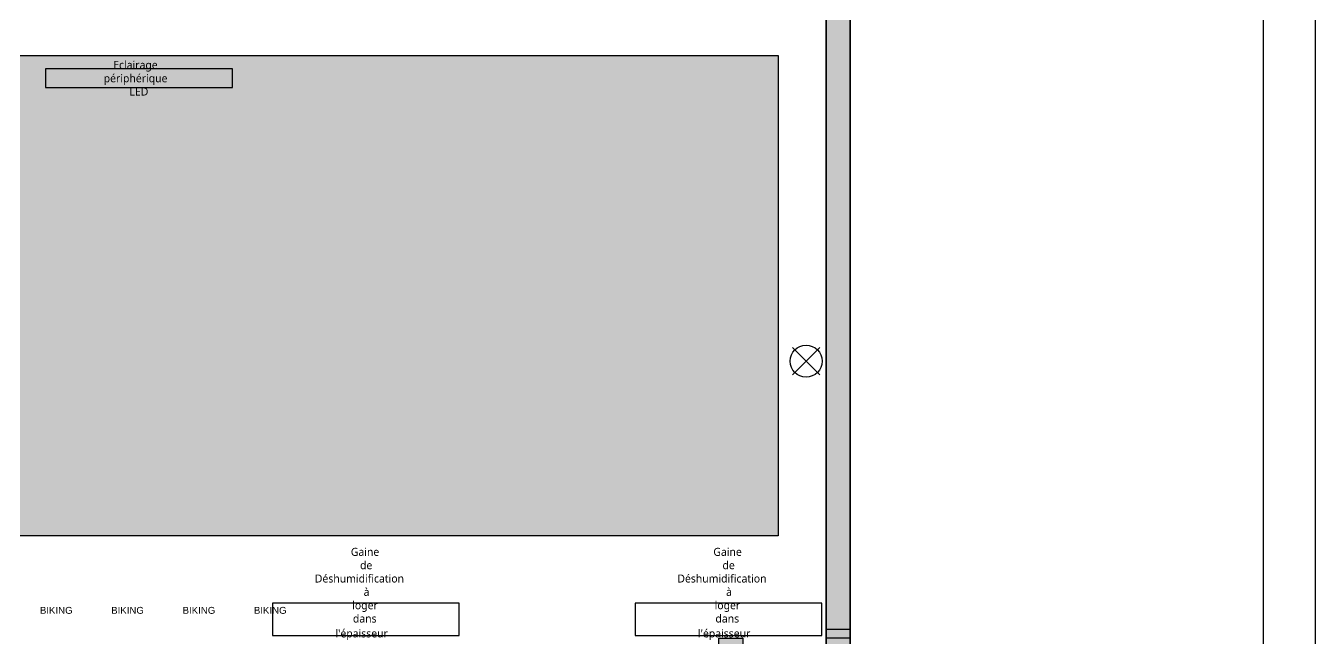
# Model space of a CAD drawing. Header units: millimetres. Extents: x 71819 to 78266, y 23672 to 38445.
# Drawn here: x 76634 to 78246, y 26248 to 27013 of the extents above; entities that cross this region are included whole.
import ezdxf

# ---------------------------------------------------------------- set-up
doc = ezdxf.new("R2010")
doc.units = ezdxf.units.MM
doc.linetypes.add('LINETYPE_0', pattern=[0])
doc.layers.add('Plan Archi', color=8, linetype='Continuous')
doc.styles.add('0-TEXT-ANNO', font='', dxfattribs={"height": 2.5})
doc.styles.get("Standard").update_dxf_attribs({"font": 'arial.ttf'})
doc.styles.get('0-TEXT-ANNO').set_extended_font_data('Roboto Light')

# ---------------------------------------------------------------- blocks, each defined once
blk = doc.blocks.new('A$C2dfc1057')
h = blk.add_hatch(color=252)
h.dxf.hatch_style = 1
h.paths.add_polyline_path([(-1.941, 7.746), (-1.641, 7.746), (-1.641, 7.346), (-1.941, 7.346)])
h = blk.add_hatch(color=252)
h.dxf.hatch_style = 1
h.paths.add_polyline_path([(-0.6, 7.857), (-0.3, 7.857), (-0.3, 0.502), (-0.6, 0.502)])
h = blk.add_hatch(color=252)
h.dxf.hatch_style = 1
h.paths.add_polyline_path([(-5.9, 7.646), (-5.6, 7.646), (-5.6, 7.146), (-5.9, 7.146)])
h = blk.add_hatch(color=252)
h.dxf.hatch_style = 1
h.paths.add_polyline_path([(-3.141, 3.502), (-1.641, 3.502), (-1.641, 3.202), (-3.141, 3.202)])
h = blk.add_hatch(color=252)
h.dxf.hatch_style = 1
h.paths.add_polyline_path([(-2.1, 0.502), (-2.1, 2.102), (-0.6, 2.102), (-0.6, 2.302), (-2.3, 2.302), (-2.3, 0.502)])
h = blk.add_hatch(color=252)
h.dxf.hatch_style = 1
h.paths.add_polyline_path([(-7.9, 1.6), (-5.6, 1.6), (-5.6, 1.4), (-7.9, 1.4)])
h = blk.add_hatch(color=252)
h.dxf.hatch_style = 1
h.paths.add_polyline_path([(-5.8, 1.4), (-5.6, 1.4), (-5.6, 0.502), (-5.8, 0.502)])
h = blk.add_hatch(color=252)
h.dxf.hatch_style = 1
h.paths.add_polyline_path([(-0.3, 0.502), (-7.9, 0.502), (-7.9, 0.202), (-0.3, 0.202)])
at = {"color": 252}
for points in [[(-1.941, 7.746), (-1.641, 7.746), (-1.641, 7.346), (-1.941, 7.346)], [(-0.6, 7.857), (-0.3, 7.857), (-0.3, 0.502), (-0.6, 0.502)], [(-5.9, 7.646), (-5.6, 7.646), (-5.6, 7.146), (-5.9, 7.146)], [(-3.141, 3.502), (-1.641, 3.502), (-1.641, 3.202), (-3.141, 3.202)], [(-2.1, 0.502), (-2.1, 2.102), (-0.6, 2.102), (-0.6, 2.302), (-2.3, 2.302), (-2.3, 0.502)], [(-7.9, 1.6), (-5.6, 1.6), (-5.6, 1.4), (-7.9, 1.4)], [(-5.8, 1.4), (-5.6, 1.4), (-5.6, 0.502), (-5.8, 0.502)], [(-0.3, 0.502), (-7.9, 0.502), (-7.9, 0.202), (-0.3, 0.202)]]:
    blk.add_lwpolyline(points, close=True, dxfattribs=at)

msp = doc.modelspace()

# ---------------------------------------------------------------- hatches: boundary and pattern name
at = {"layer": 'Plan Archi'}
h = msp.add_hatch(color=256, dxfattribs=at)
h.dxf.hatch_style = 1
h.paths.add_polyline_path([(77634.4, 27114), (77664.4, 27114), (77664.4, 26248), (77634.4, 26248)])
at = {"layer": 'Plan Archi', "true_color": 0x95b0cb}
h = msp.add_hatch(color=253, dxfattribs=at)
h.dxf.hatch_style = 1
h.paths.add_polyline_path([(75874.4, 26976), (77574.4, 26976), (77574.4, 26376), (75874.4, 26376)])

# ---------------------------------------------------------------- linework, layer by layer
msp.add_lwpolyline([(78245.7, 28874), (78245.7, 24883), (72655.7, 24883), (72655.7, 28874)], close=True)
msp.add_lwpolyline([(72720.7, 25264), (72720.7, 28809), (78180.7, 28809), (78180.7, 25264)])
at = {"layer": 'Plan Archi'}
for p, q in [((77634.4, 27554.5), (77634.4, 25523.4)), ((77664.4, 25493.4), (77664.4, 27524.5)), ((77634.4, 26248), (77634.4, 27114)), ((77664.4, 27114), (77664.4, 26248)), ((75874.4, 26976), (77574.4, 26976)), ((77574.4, 26976), (77574.4, 26376)), ((76659.2, 26959.4), (76659.2, 26935.9)), ((76892.6, 26959.4), (76659.2, 26959.4)), ((76892.6, 26935.9), (76892.6, 26959.4)), ((76659.2, 26935.9), (76892.6, 26935.9)), ((77574.4, 26376), (75874.4, 26376)), ((76942.7, 26292), (76942.7, 26251.2)), ((77176.1, 26292), (76942.7, 26292)), ((77176.1, 26251.2), (77176.1, 26292)), ((77395.7, 26292), (77395.7, 26251.2)), ((77629.1, 26292), (77395.7, 26292)), ((77629.1, 26251.2), (77629.1, 26292)), ((76942.7, 26251.2), (77176.1, 26251.2)), ((77395.7, 26251.2), (77629.1, 26251.2)), ((77664.4, 26248), (77634.4, 26248))]:
    msp.add_line(p, q, dxfattribs=at)
at = {"layer": 'Plan Archi', "linetype": 'LINETYPE_0'}
for p, q in [((77592.6, 26577.2), (77626.5, 26611.1)), ((77592.6, 26611.1), (77626.5, 26577.2))]:
    msp.add_line(p, q, dxfattribs=at)
msp.add_circle((77609.5, 26594.2), 20, dxfattribs=at)

# ---------------------------------------------------------------- block references
at = {"layer": 'Plan Archi', "xscale": 100, "yscale": 100, "zscale": 100}
msp.add_blockref('A$C2dfc1057', (77694.4, 25473.5), dxfattribs=at)

# ---------------------------------------------------------------- texts
at = {"layer": 'Plan Archi', "linetype": 'ByBlock', "style": '0-TEXT-ANNO'}
for s, p in [('Eclairage', (76743.7, 26959.3)), ('périphérique', (76731.8, 26942.6)), ('LED', (76764, 26926)), ('Gaine', (77040.6, 26350.9)), ('Gaine', (77493.6, 26350.9)), ('de', (77052.1, 26334.2)), ('de', (77505, 26334.2)), ('Déshumidification', (76995.6, 26317.6)), ('Déshumidification', (77448.6, 26317.6)), ('à', (77056.6, 26300.9)), ('à', (77509.5, 26300.9)), ('loger', (77042.3, 26284.2)), ('loger', (77495.2, 26284.2)), ('dans', (77043.2, 26267.6)), ('dans', (77496.2, 26267.6)), ("l'épaisseur", (77021.3, 26249)), ("l'épaisseur", (77474.3, 26249))]:
    msp.add_text(s, height=10, dxfattribs=at).set_placement(p)
at = {"layer": 'Plan Archi', "char_height": 8.62, "width": 152.109, "attachment_point": 8, "line_spacing_factor": 0.96}
for insert in [(76672.5, 26278.4), (76761.6, 26278.4), (76850.8, 26278.4), (76939.9, 26278.4)]:
    msp.add_mtext('BIKING', dxfattribs=dict(at, insert=insert))

doc.saveas('drawing.dxf')
